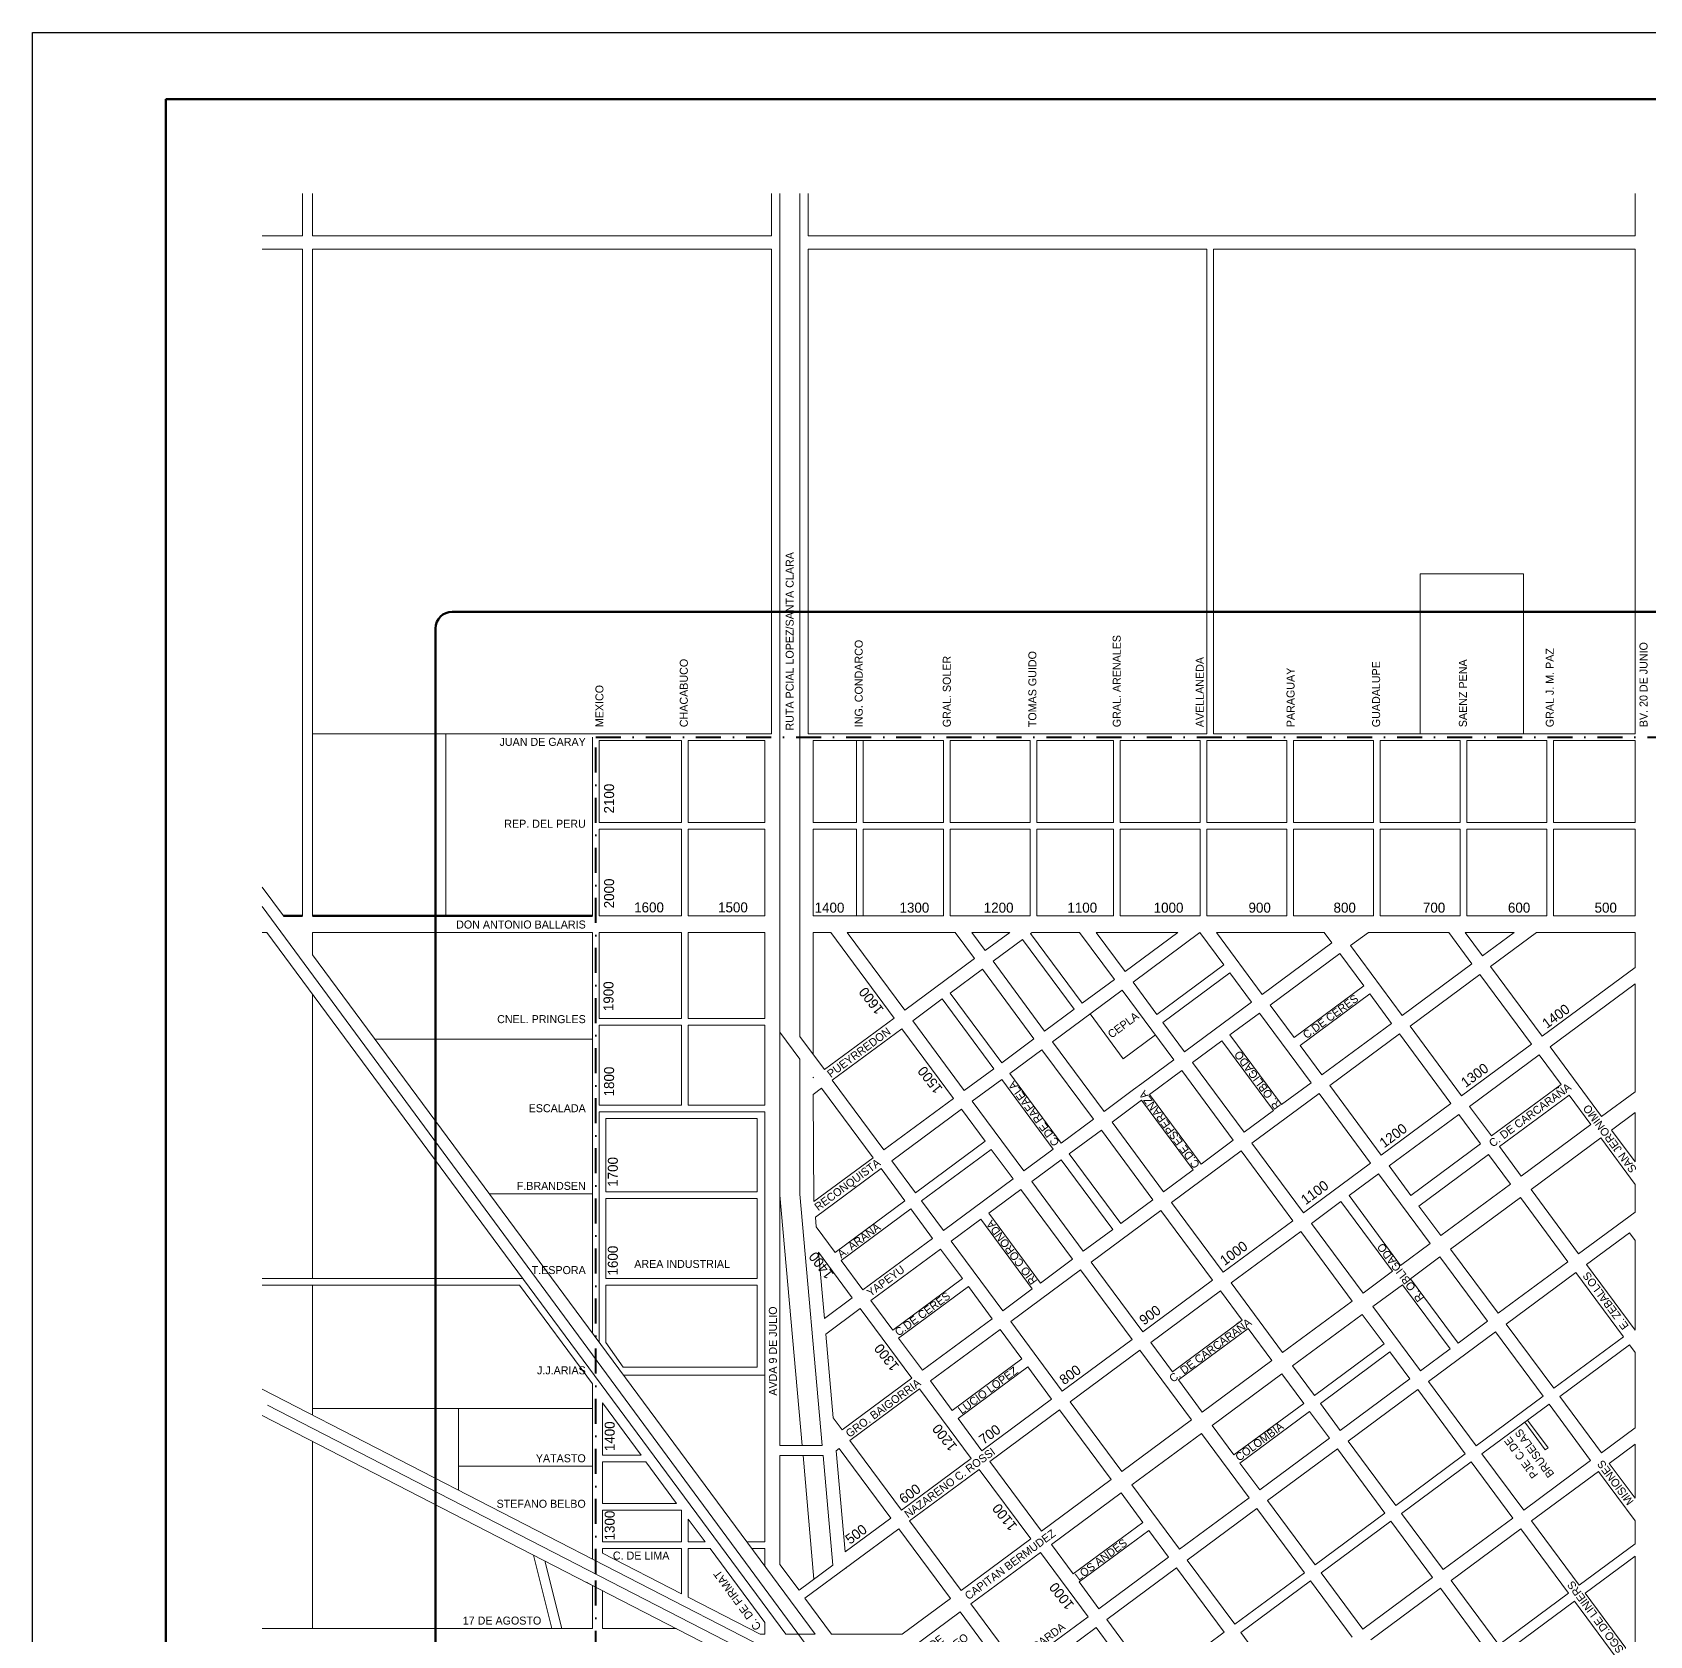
# Model space of a CAD drawing. Extents: x -88 to 6599, y -788 to 3582.
# Drawn here: x -88 to 2337, y 1178 to 3582 of the extents above; entities that cross this region are included whole.
import ezdxf
from ezdxf.enums import TextEntityAlignment as Align

# ---------------------------------------------------------------- set-up
doc = ezdxf.new("R2010")
doc.units = 0
doc.header["$LTSCALE"] = 15
doc.header["$MEASUREMENT"] = 0
doc.linetypes.add('DASHDOT', pattern=[1, 0.5, -0.25, 0, -0.25])
for name, color, linetype, lineweight in [('Calles Altura', 5, 'CONTINUOUS', 5), ('Calles Nombres', 7, 'CONTINUOUS', 5), ('Canal', 151, 'CONTINUOUS', 80), ('Ferrocarril', 2, 'TRACKS', 9), ('Limite PLANTA URBANA', 4, 'DASHDOT', 40), ('MANZANAS para imprimir', 7, 'CONTINUOUS', 20), ('ROTULO', 7, 'CONTINUOUS', 60)]:
    doc.layers.add(name, color=color, linetype=linetype, lineweight=lineweight)
doc.styles.add('ARIAL', font='Abel-Regular.ttf')
doc.styles.add('TEXTO', font='Abel-Regular.ttf')
doc.linetypes.add('TRACKS', pattern='A,0.15,[130,ltypeshp.shx,S=0.25,R=0,X=0,Y=0],0.15', length=0.3)

msp = doc.modelspace()

# ---------------------------------------------------------------- linework, layer by layer
at = {"layer": 'Calles Altura'}
msp.add_line((751.7, 1253.2), (742.8, 1257.8), dxfattribs=at)
at = {"layer": 'Canal'}
for p, q in [((316.8, 2257.3), (288.3, 2257.3)), ((751.7, 2257.3), (331.8, 2257.3))]:
    msp.add_line(p, q, dxfattribs=at)
at = {"layer": 'Ferrocarril'}
for p, q in [((256.4, 2271), (1139.3, 1073.5)), ((1139.3, 1073.5), (264.4, 1523.5))]:
    msp.add_line(p, q, dxfattribs=at)
at = {"layer": 'Limite PLANTA URBANA', "ltscale": 5}
for p, q in [((756.7, 1270.3), (756.7, 2525.1)), ((756.7, 2525.1), (2592.7, 2525.1)), ((756.7, -429.4), (756.7, 1270.3))]:
    msp.add_line(p, q, dxfattribs=at)
at = {"layer": 'MANZANAS para imprimir', "color": 0}
for p, q in [((316.8, 3277.1), (316.8, 3340.3)), ((331.8, 3277.1), (331.8, 3340.3)), ((1020.4, 3340.3), (1020.4, 3277.1)), ((1032.9, 3340.3), (1032.9, 2530.1)), ((1062.9, 3340.3), (1062.9, 2530.1)), ((1075.4, 3340.3), (1075.4, 3277.1)), ((2315.2, 3277.1), (2315.2, 3340.3)), ((316.8, 3277.1), (256.4, 3277.1)), ((1020.4, 3277.1), (331.8, 3277.1)), ((2315.2, 3277.1), (1075.4, 3277.1)), ((316.8, 3257.1), (256.4, 3257.1)), ((316.8, 2257.3), (316.8, 3257.1)), ((1020.4, 3257.1), (331.8, 3257.1)), ((331.8, 2257.3), (331.8, 3257.1)), ((1020.4, 3257.1), (1020.4, 2530.1)), ((1075.4, 3257.1), (1075.4, 2530.1)), ((1672.8, 3257.1), (1075.4, 3257.1)), ((1672.8, 3257.1), (1672.8, 2530.1)), ((1682.8, 3257.1), (1682.8, 2530.1)), ((2315.2, 3257.1), (1682.8, 3257.1)), ((2315.2, 2530.1), (2315.2, 3257.1)), ((1992.8, 2770), (1992.8, 2530.1)), ((1992.8, 2770), (2147.7, 2770)), ((2147.7, 2770), (2147.7, 2530.1)), ((331.8, 2530.1), (1020.4, 2530.1)), ((531.8, 2257.3), (531.8, 2530.1)), ((751.7, 2257.3), (751.7, 2525.1)), ((1032.9, 2520.1), (1032.9, 2530.1)), ((1062.9, 2530.1), (1062.9, 2520.1)), ((1075.4, 2530.1), (1672.8, 2530.1)), ((1682.8, 2530.1), (2315.2, 2530.1)), ((761.7, 2520.1), (885.4, 2520.1)), ((761.7, 2397.2), (761.7, 2520.1)), ((885.4, 2520.1), (885.4, 2397.2)), ((895.4, 2520.1), (895.4, 2397.2)), ((895.4, 2520.1), (1010.4, 2520.1)), ((1010.4, 2520.1), (1010.4, 2397.2)), ((1032.9, 2520.1), (1032.9, 2083)), ((1062.9, 2520.1), (1062.9, 2076.1)), ((1082.9, 2520.1), (1082.9, 2397.2)), ((1082.9, 2520.1), (1277.9, 2520.1)), ((1287.9, 2520.1), (1407.9, 2520.1)), ((1417.9, 2520.1), (1532.8, 2520.1)), ((1542.8, 2520.1), (1662.8, 2520.1)), ((1672.8, 2520.1), (1792.8, 2520.1)), ((1802.8, 2520.1), (1922.8, 2520.1)), ((1932.8, 2520.1), (2052.7, 2520.1)), ((2062.7, 2520.1), (2182.7, 2520.1)), ((2192.7, 2520.1), (2315.2, 2520.1)), ((2315.2, 2397.2), (2315.2, 2520.1)), ((885.4, 2397.2), (761.7, 2397.2)), ((761.7, 2257.3), (761.7, 2387.2)), ((885.4, 2387.2), (761.7, 2387.2)), ((885.4, 2387.2), (885.4, 2257.3)), ((895.4, 2387.2), (895.4, 2257.3)), ((1010.4, 2387.2), (895.4, 2387.2)), ((1010.4, 2387.2), (1010.4, 2257.3)), ((1082.9, 2387.2), (1082.9, 2257.3)), ((2315.2, 2257.3), (2315.2, 2387.2)), ((288.3, 2257.3), (256.4, 2300.4)), ((885.4, 2257.3), (761.7, 2257.3)), ((1010.4, 2257.3), (895.4, 2257.3)), ((1277.9, 2257.3), (1082.9, 2257.3)), ((1407.9, 2257.3), (1287.9, 2257.3)), ((1532.8, 2257.3), (1417.9, 2257.3)), ((1662.8, 2257.3), (1542.8, 2257.3)), ((1792.8, 2257.3), (1672.8, 2257.3)), ((1922.8, 2257.3), (1802.8, 2257.3)), ((2052.7, 2257.3), (1932.8, 2257.3)), ((2182.7, 2257.3), (2062.7, 2257.3)), ((2315.2, 2257.3), (2192.7, 2257.3)), ((263.3, 2232.3), (256.4, 2232.3)), ((1041.9, 1180), (263.3, 2232.3)), ((331.8, 2198.5), (331.8, 2232.3)), ((751.7, 2232.3), (331.8, 2232.3)), ((751.7, 1631), (751.7, 2232.3)), ((885.4, 2232.3), (761.7, 2232.3)), ((761.7, 2103.3), (761.7, 2232.3)), ((1010.4, 2232.3), (895.4, 2232.3)), ((1010.4, 2232.3), (1010.4, 2103.3)), ((1109, 2232.3), (1082.9, 2232.3)), ((1082.9, 2232.3), (1082.9, 2049.1)), ((1204, 2104), (1109, 2232.3)), ((1295.6, 2232.3), (1133.9, 2232.3)), ((1220.1, 2115.9), (1133.9, 2232.3)), ((1324.5, 2193.2), (1295.6, 2232.3)), ((1320.5, 2232.3), (1340.6, 2205.1)), ((1377.4, 2232.3), (1320.5, 2232.3)), ((1340.6, 2205.1), (1377.4, 2232.3)), ((1340.6, 2205.1), (1377.4, 2232.3)), ((1408.8, 2230.6), (1411, 2232.3)), ((1408.8, 2230.6), (1411, 2232.3)), ((1482.2, 2232.3), (1411, 2232.3)), ((1534.3, 2161.8), (1482.2, 2232.3)), ((1629.5, 2232.3), (1507.1, 2232.3)), ((1550.4, 2173.7), (1507.1, 2232.3)), ((1550.4, 2173.7), (1629.5, 2232.3)), ((1562.3, 2157.6), (1662.5, 2232.3)), ((1698.4, 2183.8), (1662.5, 2232.3)), ((1849.1, 2232.3), (1687.4, 2232.3)), ((1756.1, 2139.4), (1687.4, 2232.3)), ((1860.6, 2216.7), (1849.1, 2232.3)), ((1888.6, 2212.5), (1915.3, 2232.3)), ((2035.7, 2232.3), (1915.3, 2232.3)), ((2070.4, 2185.4), (2035.7, 2232.3)), ((2086.5, 2197.2), (2060.5, 2232.3)), ((2133.8, 2232.3), (2060.5, 2232.3)), ((2086.5, 2197.2), (2133.8, 2232.3)), ((2098.4, 2181.2), (2167.4, 2232.3)), ((2315.2, 2232.3), (2167.4, 2232.3)), ((2315.2, 2179.9), (2315.2, 2232.3)), ((1352.5, 2189), (1396.7, 2221.7)), ((1352.5, 2189), (1396.7, 2221.7)), ((1474, 2117.2), (1396.7, 2221.7)), ((1408.8, 2230.6), (1486.1, 2126.1)), ((1756.1, 2139.4), (1860.6, 2216.7)), ((1965.9, 2108), (1888.6, 2212.5)), ((1085.5, 1180), (331.8, 2198.5)), ((1220.1, 2115.9), (1324.5, 2193.2)), ((1352.5, 2189), (1429.8, 2084.5)), ((1598, 2109.4), (1698.4, 2183.8)), ((1768.2, 2123), (1872.5, 2200.6)), ((1908.4, 2152.1), (1872.5, 2200.6)), ((1965.9, 2108), (2070.4, 2185.4)), ((1288.2, 2141.4), (1336.4, 2177.1)), ((1413.8, 2072.6), (1336.4, 2177.1)), ((1486.1, 2126.1), (1534.3, 2161.8)), ((1606.9, 2097.4), (1707.3, 2171.7)), ((1740.1, 2127.5), (1707.3, 2171.7)), ((1977.8, 2092), (2082.3, 2169.3)), ((2159.6, 2064.8), (2082.3, 2169.3)), ((2175.7, 2076.7), (2098.4, 2181.2)), ((2175.7, 2076.7), (2315.2, 2179.9)), ((331.8, 1713.4), (331.8, 2139.7)), ((1365.5, 2036.9), (1288.2, 2141.4)), ((1441.7, 2068.4), (1546.2, 2145.7)), ((1623.5, 2041.3), (1546.2, 2145.7)), ((1598, 2109.4), (1562.3, 2157.6)), ((1803.9, 2074.8), (1908.4, 2152.1)), ((1812.8, 2062.8), (1917.3, 2140.1)), ((1950, 2095.9), (1917.3, 2140.1)), ((2187.6, 2060.6), (2315.2, 2155.1)), ((2315.2, 1993.4), (2315.2, 2155.1)), ((1232, 2099.8), (1276.2, 2132.5)), ((1353.5, 2028), (1276.2, 2132.5)), ((1429.8, 2084.5), (1474, 2117.2)), ((1639.6, 2053.2), (1740.1, 2127.5)), ((1707.7, 2078.7), (1752, 2111.4)), ((1829.3, 2006.9), (1752, 2111.4)), ((1803.9, 2074.8), (1768.2, 2123)), ((761.7, 1973.3), (761.7, 2093.3)), ((1010.4, 2093.3), (1010.4, 1973.3)), ((1099.5, 2026.6), (1204, 2104)), ((1111.4, 2010.6), (1215.9, 2087.9)), ((1293.2, 1983.4), (1215.9, 2087.9)), ((1309.3, 1995.3), (1232, 2099.8)), ((1639.6, 2053.2), (1606.9, 2097.4)), ((1845.5, 2018.6), (1950, 2095.9)), ((2055.1, 1987.5), (1977.8, 2092)), ((751.7, 2072.3), (425.2, 2072.3)), ((1032.9, 2083), (1032.9, 1463.1)), ((1062.9, 2042.5), (1032.9, 2083)), ((1099.5, 2026.6), (1062.9, 2076.1)), ((1365.5, 2036.9), (1413.8, 2072.6)), ((1441.7, 2068.4), (1519, 1963.9)), ((1651.5, 2037.1), (1695.7, 2069.8)), ((1773, 1965.3), (1695.7, 2069.8)), ((1785.1, 1974.2), (1707.7, 2078.7)), ((1845.5, 2018.6), (1812.8, 2062.8)), ((1857.2, 2002.8), (1961.7, 2080.1)), ((2039, 1975.6), (1961.7, 2080.1)), ((2055.1, 1987.5), (2159.6, 2064.8)), ((1062.9, 2042.5), (1062.9, 1839.8)), ((1377.4, 2020.9), (1425.6, 2056.5)), ((1503, 1952.1), (1425.6, 2056.5)), ((1575.3, 2005.6), (1623.5, 2041.3)), ((2067, 1971.4), (2171.5, 2048.7)), ((2204.2, 2004.5), (2171.5, 2048.7)), ((2264.9, 1956.1), (2187.6, 2060.6)), ((1083.4, 2014.8), (1082.9, 2015.4)), ((1082.9, 2015.4), (1082.9, 2014.4)), ((1082.9, 2014.4), (1083.4, 2014.8)), ((1309.3, 1995.3), (1353.5, 2028)), ((1454.7, 1916.4), (1377.4, 2020.9)), ((1587.2, 1989.5), (1635.4, 2025.2)), ((1712.7, 1920.7), (1635.4, 2025.2)), ((1728.8, 1932.6), (1651.5, 2037.1)), ((1082.9, 1989.5), (1095.3, 1998.7)), ((1083.9, 1828.6), (1082.9, 1989.5)), ((1172.6, 1894.2), (1095.3, 1998.7)), ((1188.7, 1906.1), (1111.4, 2010.6)), ((1321.2, 1979.2), (1365.4, 2011.9)), ((1442.7, 1907.4), (1365.4, 2011.9)), ((1519, 1963.9), (1563.2, 1996.7)), ((1563.2, 1996.7), (1575.3, 2005.6)), ((1587.2, 1989.5), (1664.5, 1885)), ((1740.7, 1916.5), (1841.2, 1990.9)), ((1785.1, 1974.2), (1829.3, 2006.9)), ((1918.5, 1886.4), (1841.2, 1990.9)), ((1934.5, 1898.3), (1857.2, 2002.8)), ((2099.7, 1927.2), (2204.2, 2004.5)), ((2264.9, 1956.1), (2315.2, 1993.4)), ((885.4, 1973.3), (761.7, 1973.3)), ((1010.4, 1973.3), (895.4, 1973.3)), ((1188.7, 1906.1), (1293.2, 1983.4)), ((1200.6, 1890), (1305.1, 1967.3)), ((1340.8, 1919.1), (1305.1, 1967.3)), ((1398.5, 1874.7), (1321.2, 1979.2)), ((1530.9, 1947.9), (1575.1, 1980.6)), ((1575.1, 1980.6), (1652.4, 1876.1)), ((1728.8, 1932.6), (1773, 1965.3)), ((1934.5, 1898.3), (2039, 1975.6)), ((2099.7, 1927.2), (2067, 1971.4)), ((2111.6, 1911.1), (2216.1, 1988.4)), ((2216.1, 1988.4), (2248.8, 1944.2)), ((1010.4, 1963.3), (761.7, 1963.3)), ((761.7, 1963.3), (761.7, 1833.3)), ((998.6, 1953.3), (771.7, 1953.3)), ((771.7, 1953.3), (771.7, 1843.3)), ((998.6, 1953.3), (998.6, 1843.3)), ((1010.4, 1963.3), (1010.4, 1833.3)), ((1454.7, 1916.4), (1503, 1952.1)), ((1530.9, 1947.9), (1608.2, 1843.4)), ((1946.4, 1882.2), (2050.9, 1959.5)), ((2083.6, 1915.3), (2050.9, 1959.5)), ((2144.3, 1866.9), (2248.8, 1944.2)), ((2279.7, 1936), (2315.2, 1962.3)), ((2315.2, 1888.1), (2315.2, 1962.3)), ((1236.3, 1841.8), (1340.8, 1919.1)), ((1466.6, 1900.3), (1514.9, 1936)), ((1592.2, 1831.5), (1514.9, 1936)), ((1664.5, 1885), (1712.7, 1920.7)), ((1818, 1812), (1740.7, 1916.5)), ((2159.2, 1846.8), (2263.7, 1924.1)), ((2315.2, 1854.5), (2263.7, 1924.1)), ((2315.2, 1888.1), (2279.7, 1936)), ((1083.9, 1828.6), (1172.6, 1894.2)), ((1245.2, 1829.7), (1349.7, 1907)), ((1382.4, 1862.8), (1349.7, 1907)), ((1398.5, 1874.7), (1442.7, 1907.4)), ((1543.9, 1795.8), (1466.6, 1900.3)), ((1620.1, 1827.3), (1724.6, 1904.6)), ((1801.9, 1800.1), (1724.6, 1904.6)), ((1979.1, 1838), (2083.6, 1915.3)), ((1991.1, 1821.9), (2095.5, 1899.2)), ((2128.2, 1855), (2095.5, 1899.2)), ((2144.3, 1866.9), (2111.6, 1911.1)), ((1086, 1805.2), (1184.5, 1878.1)), ((1220.2, 1829.9), (1184.5, 1878.1)), ((1236.3, 1841.8), (1200.6, 1890)), ((1410.4, 1858.7), (1454.6, 1891.4)), ((1531.9, 1786.9), (1454.6, 1891.4)), ((1608.2, 1843.4), (1652.4, 1876.1)), ((1818, 1812), (1918.5, 1886.4)), ((1886.2, 1837.6), (1930.4, 1870.3)), ((2007.7, 1765.8), (1930.4, 1870.3)), ((1979.1, 1838), (1946.4, 1882.2)), ((998.6, 1843.3), (771.7, 1843.3)), ((1277.9, 1785.5), (1382.4, 1862.8)), ((1346.1, 1811.1), (1394.3, 1846.8)), ((1471.6, 1742.3), (1394.3, 1846.8)), ((1487.7, 1754.2), (1410.4, 1858.7)), ((2023.8, 1777.7), (2128.2, 1855)), ((2230.5, 1750.4), (2159.2, 1846.8)), ((2315.2, 1813), (2315.2, 1854.5)), ((751.7, 1840.2), (596.9, 1840.2)), ((761.7, 1833.3), (761.7, 1703.4)), ((998.6, 1833.3), (771.7, 1833.3)), ((998.6, 1833.3), (771.7, 1833.3)), ((998.6, 1833.3), (771.7, 1833.3)), ((771.7, 1833.3), (771.7, 1713.4)), ((998.6, 1833.3), (998.6, 1713.4)), ((1010.4, 1833.3), (1010.4, 1703.4)), ((1066.1, 1463.1), (1032.9, 1838.1)), ((1096.2, 1463.1), (1062.9, 1839.8)), ((1115.7, 1752.6), (1220.2, 1829.9)), ((1277.9, 1785.5), (1245.2, 1829.7)), ((1543.9, 1795.8), (1592.2, 1831.5)), ((1620.1, 1827.3), (1697.4, 1722.8)), ((1829.9, 1796), (1874.1, 1828.7)), ((1951.4, 1724.2), (1874.1, 1828.7)), ((1963.5, 1733.1), (1886.2, 1837.6)), ((2023.8, 1777.7), (1991.1, 1821.9)), ((2038.6, 1757.6), (2143.1, 1834.9)), ((2214.5, 1738.5), (2143.1, 1834.9)), ((1087.3, 1791), (1086, 1805.2)), ((1124.6, 1740.5), (1229.1, 1817.8)), ((1261.8, 1773.6), (1229.1, 1817.8)), ((1289.8, 1769.5), (1334, 1802.2)), ((1411.3, 1697.7), (1334, 1802.2)), ((1423.4, 1706.6), (1346.1, 1811.1)), ((1499.6, 1738.1), (1604.1, 1815.4)), ((1681.4, 1710.9), (1604.1, 1815.4)), ((1697.4, 1722.8), (1801.9, 1800.1)), ((1907.2, 1691.5), (1829.9, 1796)), ((2230.5, 1750.4), (2315.2, 1813)), ((1115.7, 1752.6), (1087.3, 1791)), ((1157.4, 1696.3), (1261.8, 1773.6)), ((1487.7, 1754.2), (1531.9, 1786.9)), ((1709.3, 1706.8), (1813.8, 1784.1)), ((1891.1, 1679.6), (1813.8, 1784.1)), ((2242.4, 1734.3), (2306.7, 1781.9)), ((2315.2, 1770.5), (2306.7, 1781.9)), ((2315.2, 1636), (2315.2, 1770.5)), ((1099.5, 1653.5), (1090.7, 1752.8)), ((1169.3, 1680.2), (1273.7, 1757.6)), ((1306.4, 1713.4), (1273.7, 1757.6)), ((1367.1, 1665), (1289.8, 1769.5)), ((1963.5, 1733.1), (2007.7, 1765.8)), ((2110, 1661.2), (2038.6, 1757.6)), ((1157.4, 1696.3), (1124.6, 1740.5)), ((1379, 1648.9), (1483.5, 1726.2)), ((1423.4, 1706.6), (1471.6, 1742.3)), ((1560.8, 1621.7), (1483.5, 1726.2)), ((1576.9, 1633.6), (1499.6, 1738.1)), ((1907.2, 1691.5), (1951.4, 1724.2)), ((1978.3, 1713), (2022.6, 1745.7)), ((2093.9, 1649.3), (2022.6, 1745.7)), ((2110, 1661.2), (2214.5, 1738.5)), ((2121.9, 1645.1), (2226.4, 1722.4)), ((2297.7, 1626), (2226.4, 1722.4)), ((2315.2, 1636), (2242.4, 1734.3)), ((647.2, 1713.4), (256.4, 1713.4)), ((642.2, 1703.4), (256.4, 1703.4)), ((331.8, 1508.5), (331.8, 1703.4)), ((751.7, 1555.3), (642.2, 1703.4)), ((761.7, 1617.5), (761.7, 1703.4)), ((885.4, 1713.4), (771.7, 1713.4)), ((885.4, 1703.4), (771.7, 1703.4)), ((771.7, 1617.5), (771.7, 1703.4)), ((885.4, 1713.4), (895.4, 1713.4)), ((885.4, 1703.4), (895.4, 1703.4)), ((998.6, 1713.4), (895.4, 1713.4)), ((998.6, 1703.4), (895.4, 1703.4)), ((998.6, 1703.4), (998.6, 1580.2)), ((1010.4, 1703.4), (1010.4, 1568.4)), ((1202, 1636), (1306.4, 1713.4)), ((1210.9, 1624), (1315.4, 1701.3)), ((1351.1, 1653.1), (1315.4, 1701.3)), ((1411.3, 1697.7), (1367.1, 1665)), ((1576.9, 1633.6), (1681.4, 1710.9)), ((1786.7, 1602.3), (1709.3, 1706.8)), ((1922.1, 1671.4), (1966.3, 1704.1)), ((2037.7, 1607.7), (1966.3, 1704.1)), ((2049.7, 1616.6), (1978.3, 1713)), ((1099.5, 1653.5), (1141.3, 1684.4)), ((1202, 1636), (1169.3, 1680.2)), ((1588.8, 1617.5), (1693.3, 1694.9)), ((1726, 1650.7), (1693.3, 1694.9)), ((1786.7, 1602.3), (1891.1, 1679.6)), ((1101.5, 1630.1), (1153.2, 1668.4)), ((1230.5, 1563.9), (1153.2, 1668.4)), ((1246.6, 1575.8), (1351.1, 1653.1)), ((1621.5, 1573.3), (1726, 1650.7)), ((1801.5, 1582.2), (1906, 1659.5)), ((1938.7, 1615.3), (1906, 1659.5)), ((1993.5, 1574.9), (1922.1, 1671.4)), ((2049.7, 1616.6), (2093.9, 1649.3)), ((1112.6, 1504.6), (1101.5, 1630.1)), ((1258.5, 1559.7), (1362.9, 1637)), ((1395.7, 1592.8), (1362.9, 1637)), ((1456.3, 1544.4), (1379, 1648.9)), ((1630.4, 1561.3), (1734.9, 1638.6)), ((1770.6, 1590.4), (1734.9, 1638.6)), ((2005.3, 1558.9), (2105.8, 1633.2)), ((2177.2, 1536.8), (2105.8, 1633.2)), ((2193.3, 1548.7), (2121.9, 1645.1)), ((2193.3, 1548.7), (2297.7, 1626)), ((1246.6, 1575.8), (1210.9, 1624)), ((1456.3, 1544.4), (1560.8, 1621.7)), ((1468.2, 1528.3), (1572.7, 1605.7)), ((1650, 1501.2), (1572.7, 1605.7)), ((1621.5, 1573.3), (1588.8, 1617.5)), ((1834.2, 1538), (1938.7, 1615.3)), ((1843.2, 1525.9), (1947.6, 1603.2)), ((1977.4, 1563), (1947.6, 1603.2)), ((1993.5, 1574.9), (2037.7, 1607.7)), ((2202.2, 1536.6), (2306.7, 1613.9)), ((2315.2, 1602.4), (2306.7, 1613.9)), ((2315.2, 1489.6), (2315.2, 1602.4)), ((998.6, 1580.2), (798, 1580.2)), ((1291.2, 1515.5), (1395.7, 1592.8)), ((1300.1, 1503.4), (1404.6, 1580.7)), ((1440.3, 1532.5), (1404.6, 1580.7)), ((1666.1, 1513.1), (1770.6, 1590.4)), ((1834.2, 1538), (1801.5, 1582.2)), ((751.7, 1292.5), (751.7, 1555.3)), ((1010.4, 1568.4), (798, 1568.4)), ((1010.4, 1568.4), (1010.4, 1318.4)), ((1126, 1486.6), (1230.5, 1563.9)), ((1291.2, 1515.5), (1258.5, 1559.7)), ((1666.1, 1513.1), (1630.4, 1561.3)), ((1681, 1493), (1785.5, 1570.3)), ((1818.2, 1526.1), (1785.5, 1570.3)), ((1872.9, 1485.7), (1977.4, 1563)), ((2076.7, 1462.4), (2005.3, 1558.9)), ((1010.4, 1159.5), (256.4, 1547.2)), ((1137.9, 1470.5), (1242.4, 1547.8)), ((1319.7, 1443.3), (1242.4, 1547.8)), ((1335.8, 1455.2), (1440.3, 1532.5)), ((1545.5, 1423.9), (1468.2, 1528.3)), ((1884.8, 1469.7), (1989.3, 1547)), ((2060.6, 1450.5), (1989.3, 1547)), ((2076.7, 1462.4), (2177.2, 1536.8)), ((2264.6, 1452.2), (2202.2, 1536.6)), ((1010.4, 1120.1), (256.4, 1507.9)), ((751.7, 1518.3), (331.8, 1518.3)), ((550.8, 1431.8), (550.8, 1518.3)), ((766.7, 1526.7), (766.7, 1448.4)), ((824.6, 1448.4), (766.7, 1526.7)), ((1126, 1486.6), (1112.6, 1504.6)), ((1347.7, 1439.1), (1452.2, 1516.4)), ((1529.5, 1412), (1452.2, 1516.4)), ((1713.7, 1448.8), (1818.2, 1526.1)), ((1722.6, 1436.7), (1827.1, 1514)), ((1856.8, 1473.8), (1827.1, 1514)), ((1872.9, 1485.7), (1843.2, 1525.9)), ((2085.6, 1450.4), (2186.1, 1524.7)), ((2248.5, 1440.3), (2186.1, 1524.7)), ((1335.8, 1455.2), (1300.1, 1503.4)), ((1545.5, 1423.9), (1650, 1501.2)), ((1560.4, 1403.8), (1664.9, 1481.1)), ((1736.3, 1384.6), (1664.9, 1481.1)), ((1713.7, 1448.8), (1681, 1493)), ((2264.6, 1452.2), (2315.2, 1489.6)), ((331.8, 1188.4), (331.8, 1469.1)), ((1096.2, 1463.1), (1032.9, 1463.1)), ((1117, 1455), (1121.8, 1458.6)), ((1117, 1455), (1121.8, 1458.6)), ((1199.1, 1354.1), (1121.8, 1458.6)), ((1215.2, 1366), (1137.9, 1470.5)), ((1752.3, 1396.5), (1856.8, 1473.8)), ((1764.2, 1380.5), (1868.7, 1457.8)), ((1940.1, 1361.3), (1868.7, 1457.8)), ((1956.2, 1373.2), (1884.8, 1469.7)), ((2276.5, 1436.1), (2315.2, 1464.8)), ((2315.2, 1383.8), (2315.2, 1464.8)), ((751.7, 1431.8), (550.8, 1431.8)), ((550.8, 1431.8), (550.8, 1395.8)), ((824.6, 1448.4), (766.7, 1448.4)), ((832, 1438.4), (766.7, 1438.4)), ((766.7, 1438.4), (766.7, 1376.2)), ((878, 1376.2), (832, 1438.4)), ((1097.6, 1448.1), (1032.9, 1448.1)), ((1032.9, 1448.1), (1032.9, 1284.6)), ((1083.9, 1262.6), (1067.5, 1448.1)), ((1112.1, 1283.5), (1097.6, 1448.1)), ((1130.5, 1303.3), (1117, 1455)), ((1215.2, 1366), (1319.7, 1443.3)), ((1425, 1334.6), (1347.7, 1439.1)), ((1752.3, 1396.5), (1722.6, 1436.7)), ((1956.2, 1373.2), (2060.6, 1450.5)), ((1965.1, 1361.2), (2069.6, 1438.5)), ((2132, 1354.1), (2069.6, 1438.5)), ((2148.1, 1366), (2085.6, 1450.4)), ((2148.1, 1366), (2248.5, 1440.3)), ((2315.2, 1383.8), (2276.5, 1436.1)), ((1227.1, 1349.9), (1331.6, 1427.2)), ((1408.9, 1322.8), (1331.6, 1427.2)), ((1425, 1334.6), (1529.5, 1412)), ((2160, 1349.9), (2260.4, 1424.2)), ((2315.2, 1350.2), (2260.4, 1424.2)), ((1439.9, 1314.6), (1544.3, 1391.9)), ((1577, 1347.7), (1544.3, 1391.9)), ((1631.8, 1307.3), (1560.4, 1403.8)), ((1631.8, 1307.3), (1736.3, 1384.6)), ((878, 1376.2), (766.7, 1376.2)), ((885.4, 1366.2), (766.7, 1366.2)), ((766.7, 1366.2), (766.7, 1318.4)), ((885.4, 1366.2), (885.4, 1318.4)), ((1643.7, 1291.2), (1748.2, 1368.6)), ((1819.5, 1272.1), (1748.2, 1368.6)), ((1835.6, 1284), (1764.2, 1380.5)), ((1835.6, 1284), (1940.1, 1361.3)), ((2027.5, 1276.8), (1965.1, 1361.2)), ((920.8, 1318.4), (895.4, 1352.7)), ((895.4, 1352.7), (895.4, 1318.4)), ((1070.4, 1234), (1211, 1338)), ((1130.5, 1303.3), (1199.1, 1354.1)), ((1288.4, 1233.5), (1211, 1338)), ((1304.4, 1245.4), (1227.1, 1349.9)), ((1472.6, 1270.3), (1577, 1347.7)), ((1481.5, 1258.3), (1586, 1335.6)), ((1615.7, 1295.4), (1586, 1335.6)), ((1844.5, 1271.9), (1949, 1349.3)), ((2011.4, 1264.9), (1949, 1349.3)), ((2027.5, 1276.8), (2132, 1354.1)), ((2039.4, 1260.7), (2143.9, 1338)), ((2215.3, 1241.6), (2143.9, 1338)), ((2231.3, 1253.5), (2160, 1349.9)), ((2315.2, 1315.5), (2315.2, 1350.2)), ((885.4, 1318.4), (766.7, 1318.4)), ((920.8, 1318.4), (895.4, 1318.4)), ((1010.4, 1318.4), (983, 1318.4)), ((1304.4, 1245.4), (1408.9, 1322.8)), ((1472.6, 1270.3), (1439.9, 1314.6)), ((2231.3, 1253.5), (2315.2, 1315.5)), ((680.2, 1289.9), (705.6, 1188.4)), ((885.4, 1308.4), (766.7, 1308.4)), ((766.7, 1308.4), (766.7, 1301.7)), ((885.4, 1240.6), (766.7, 1301.7)), ((885.4, 1308.4), (885.4, 1240.6)), ((928.2, 1308.4), (895.4, 1308.4)), ((895.4, 1308.4), (895.4, 1235.5)), ((1010.4, 1197.3), (928.2, 1308.4)), ((1010.4, 1308.4), (990.4, 1308.4)), ((1010.4, 1308.4), (1010.4, 1281.4)), ((1319.3, 1225.3), (1423.8, 1302.7)), ((1495.1, 1206.2), (1423.8, 1302.7)), ((1511.2, 1218.1), (1615.7, 1295.4)), ((1715, 1194.8), (1643.7, 1291.2)), ((2240.3, 1241.4), (2315.2, 1296.9)), ((2315.2, 1166.3), (2315.2, 1296.9)), ((1061.5, 1246), (1032.9, 1284.6)), ((1061.5, 1246), (1112.1, 1283.5)), ((1132.6, 1279), (1132.5, 1279.9)), ((1523.1, 1202), (1627.6, 1279.3)), ((1699, 1182.9), (1627.6, 1279.3)), ((1715, 1194.8), (1819.5, 1272.1)), ((1907, 1187.6), (1844.5, 1271.9)), ((1907, 1187.6), (2011.4, 1264.9)), ((751.7, 1188.4), (751.7, 1253.2)), ((766.7, 1245.5), (766.7, 1188.4)), ((1511.2, 1218.1), (1481.5, 1258.3)), ((1724, 1182.7), (1828.4, 1260.1)), ((1890.9, 1175.7), (1828.4, 1260.1)), ((1918.9, 1171.5), (2023.3, 1248.8)), ((2094.7, 1152.3), (2023.3, 1248.8)), ((2110.8, 1164.2), (2039.4, 1260.7)), ((2110.8, 1164.2), (2215.3, 1241.6)), ((2302.7, 1157), (2240.3, 1241.4)), ((1003.4, 1180), (895.4, 1235.5)), ((1110.3, 1180), (1070.4, 1234)), ((1216, 1180), (1288.4, 1233.5)), ((1231, 1160), (1303.2, 1213.5)), ((1374.6, 1117), (1303.2, 1213.5)), ((1390.7, 1128.9), (1319.3, 1225.3)), ((2119.7, 1152.2), (2224.2, 1229.5)), ((2286.6, 1145.1), (2224.2, 1229.5)), ((751.7, 1188.4), (256.4, 1188.4)), ((877.6, 1188.4), (766.7, 1188.4)), ((1010.4, 1197.3), (1010.4, 1180)), ((1390.7, 1128.9), (1495.1, 1206.2)), ((1402.6, 1112.8), (1507, 1190.1)), ((1578.4, 1093.7), (1507, 1190.1)), ((1594.5, 1105.6), (1523.1, 1202)), ((1003.4, 1180), (1010.4, 1180)), ((1041.9, 1180), (1085.5, 1180)), ((1110.3, 1180), (1216, 1180)), ((1594.5, 1105.6), (1699, 1182.9)), ((1786.4, 1098.3), (1724, 1182.7))]:
    msp.add_line(p, q, dxfattribs=at)
at = {"layer": 'MANZANAS para imprimir', "color": 0, "ltscale": 2}
for p, q in [((1147.9, 2520.1), (1147.9, 2397.2)), ((1157.9, 2520.1), (1157.9, 2397.2)), ((1277.9, 2520.1), (1277.9, 2397.2)), ((1287.9, 2520.1), (1287.9, 2397.2)), ((1407.9, 2520.1), (1407.9, 2397.2)), ((1417.9, 2520.1), (1417.9, 2397.2)), ((1532.8, 2520.1), (1532.8, 2397.2)), ((1542.8, 2520.1), (1542.8, 2397.2)), ((1662.8, 2520.1), (1662.8, 2397.2)), ((1672.8, 2520.1), (1672.8, 2397.2)), ((1792.8, 2520.1), (1792.8, 2397.2)), ((1802.8, 2520.1), (1802.8, 2397.2)), ((1922.8, 2520.1), (1922.8, 2397.2)), ((1932.8, 2520.1), (1932.8, 2397.2)), ((2052.7, 2520.1), (2052.7, 2397.2)), ((2062.7, 2520.1), (2062.7, 2397.2)), ((2182.7, 2520.1), (2182.7, 2397.2)), ((2192.7, 2520.1), (2192.7, 2397.2)), ((1010.4, 2397.2), (895.4, 2397.2)), ((1147.9, 2397.2), (1082.9, 2397.2)), ((1147.9, 2387.2), (1082.9, 2387.2)), ((1147.9, 2387.2), (1147.9, 2257.3)), ((1277.9, 2397.2), (1157.9, 2397.2)), ((1157.9, 2387.2), (1157.9, 2257.3)), ((1277.9, 2387.2), (1157.9, 2387.2)), ((1277.9, 2387.2), (1277.9, 2257.3)), ((1407.9, 2397.2), (1287.9, 2397.2)), ((1407.9, 2387.2), (1287.9, 2387.2)), ((1287.9, 2387.2), (1287.9, 2257.3)), ((1407.9, 2387.2), (1407.9, 2257.3)), ((1532.8, 2397.2), (1417.9, 2397.2)), ((1532.8, 2387.2), (1417.9, 2387.2)), ((1417.9, 2387.2), (1417.9, 2257.3)), ((1532.8, 2387.2), (1532.8, 2257.3)), ((1662.8, 2397.2), (1542.8, 2397.2)), ((1662.8, 2387.2), (1542.8, 2387.2)), ((1542.8, 2387.2), (1542.8, 2257.3)), ((1662.8, 2387.2), (1662.8, 2257.3)), ((1792.8, 2397.2), (1672.8, 2397.2)), ((1672.8, 2387.2), (1672.8, 2257.3)), ((1792.8, 2387.2), (1672.8, 2387.2)), ((1792.8, 2387.2), (1792.8, 2257.3)), ((1922.8, 2397.2), (1802.8, 2397.2)), ((1922.8, 2387.2), (1802.8, 2387.2)), ((1802.8, 2387.2), (1802.8, 2257.3)), ((1922.8, 2387.2), (1922.8, 2257.3)), ((2052.7, 2397.2), (1932.8, 2397.2)), ((2052.7, 2387.2), (1932.8, 2387.2)), ((1932.8, 2387.2), (1932.8, 2257.3)), ((2052.7, 2387.2), (2052.7, 2257.3)), ((2182.7, 2397.2), (2062.7, 2397.2)), ((2182.7, 2387.2), (2062.7, 2387.2)), ((2062.7, 2387.2), (2062.7, 2257.3)), ((2182.7, 2387.2), (2182.7, 2257.3)), ((2315.2, 2397.2), (2192.7, 2397.2)), ((2315.2, 2387.2), (2192.7, 2387.2)), ((2192.7, 2387.2), (2192.7, 2257.3)), ((885.4, 2232.3), (885.4, 2103.3)), ((895.4, 2232.3), (895.4, 2103.3)), ((885.4, 2103.3), (761.7, 2103.3)), ((885.4, 2093.3), (761.7, 2093.3)), ((885.4, 2093.3), (885.4, 1973.3)), ((1010.4, 2103.3), (895.4, 2103.3)), ((1010.4, 2093.3), (895.4, 2093.3)), ((895.4, 2093.3), (895.4, 1973.3)), ((1090.7, 1752.8), (1141.3, 1684.4)), ((663.2, 1298.7), (690.7, 1188.4))]:
    msp.add_line(p, q, dxfattribs=at)
at = {"layer": 'MANZANAS para imprimir', "ltscale": 2}
for p, q in [((316.8, 2257.3), (288.3, 2257.3)), ((751.7, 2257.3), (331.8, 2257.3)), ((771.7, 1617.5), (798, 1580.2))]:
    msp.add_line(p, q, dxfattribs=at)
at = {"layer": 'MANZANAS para imprimir'}
for p, q in [((1498, 2110.1), (1547.6, 2043)), ((1547.6, 2043), (1595.8, 2078.7)), ((2180.5, 1456.6), (2150, 1498)), ((2184.6, 1459.6), (2154, 1500.9)), ((2180.5, 1456.6), (2184.6, 1459.6))]:
    msp.add_line(p, q, dxfattribs=at)
at = {"layer": 'ROTULO', "color": 0, "lineweight": -2}
for p, q in [((-88.1, 3582), (5094.2, 3582)), ((-88.1, -788.5), (-88.1, 3582))]:
    msp.add_line(p, q, dxfattribs=at)
at = {"layer": 'ROTULO', "ltscale": 2}
for p, q in [((4297, 2713.2), (541.4, 2713.2)), ((516.4, 2688.2), (516.4, -589.6))]:
    msp.add_line(p, q, dxfattribs=at)
at = {"layer": 'ROTULO', "color": 0}
msp.add_lwpolyline([(111.9, 3482), (4994.2, 3482), (4994.2, -688.5), (111.9, -688.5)], close=True, dxfattribs=at)
at = {"layer": 'ROTULO', "ltscale": 2}
msp.add_arc((541.4, 2688.2), 25, 90, 180, dxfattribs=at)

# ---------------------------------------------------------------- texts
at = {"layer": 'Calles Altura', "char_height": 15, "width": 50.336, "attachment_point": 1, "style": 'TEXTO'}
for s, insert, rotation in [('2100', (769.2, 2410.7), 90), ('2000', (769.2, 2268.5), 90), ('1900', (768.3, 2114.3), 90), ('1600', (1177.6, 2107.5), 128.2164), ('1400', (2174, 2099.6), 36.3952), ('1800', (769.2, 1986.4), 90), ('1500', (1265.8, 1988.9), 128.2164), ('1300', (2052.2, 2011), 36.3952), ('1200', (1930, 1920.6), 36.3952), ('1700', (774.8, 1850.9), 90), ('1100', (1812.3, 1835.2), 36.3952), ('1600', (774.8, 1717.9), 90), ('1400', (1102.5, 1710.7), 128.2164), ('1000', (1690.9, 1744.2), 36.3952), ('900', (1569.8, 1654.7), 36.3952), ('1300', (1200.6, 1572.9), 128.2164), ('800', (1450, 1565.2), 36.3952), ('1400', (770.1, 1454.5), 90), ('1200', (1287.7, 1452.5), 128.2164), ('700', (1329.5, 1475.8), 36.3952), ('600', (1209.7, 1386.8), 36.3952), ('1300', (770.1, 1320.6), 90), ('1100', (1377.7, 1333.1), 128.2164), ('500', (1129.1, 1326.1), 36.3952), ('1000', (1463, 1214.9), 128.2164)]:
    msp.add_mtext(s, dxfattribs=dict(at, insert=insert, rotation=rotation))
at = {"layer": 'Calles Altura', "char_height": 15, "attachment_point": 1, "style": 'TEXTO'}
for s, insert, width in [('1600', (814.3, 2277.4), 50.336), ('1500', (940.1, 2277.4), 50.336), ('1400', (1084.9, 2277), 63.445), ('1300', (1212.2, 2277), 65.702), ('1200', (1338.5, 2277), 67.945), ('1100', (1463.9, 2277), 66.153), ('1000', (1593.3, 2277), 59.371), ('900', (1735.5, 2277), 67.464), ('800', (1863, 2277), 70.576), ('700', (1997, 2277), 67.342), ('600', (2124.5, 2277), 71.205), ('500', (2254.4, 2277), 73.253)]:
    msp.add_mtext(s, dxfattribs=dict(at, insert=insert, width=width))
at = {"layer": 'Calles Nombres', "style": 'TEXTO'}
for s, height, rotation, p in [('RUTA PCIAL LOPEZ/SANTA CLARA', 11.998, 90, (1053.5, 2535.1)), ('ING. CONDARCO', 11.998, 90, (1157, 2540.1)), ('GRAL. ARENALES', 11.998, 90, (1543.9, 2540.1)), ('GRAL. SOLER', 11.998, 90, (1289.1, 2540.1)), ('TOMAS GUIDO', 11.998, 90, (1417.4, 2540.1)), ('AVELLANEDA', 12, 90, (1668.5, 2540.1)), ('GRAL J. M. PAZ', 11.998, 90, (2193.2, 2540.1)), ('BV. 20 DE JUNIO', 11.998, 90, (2333.8, 2540.1)), ('CHACABUCO', 12, 90, (894.7, 2540.1)), ('PARAGUAY', 12, 90, (1804.5, 2540.1)), ('GUADALUPE', 12, 90, (1932.8, 2540.1)), ('SAENZ PENA', 12, 90, (2062.9, 2540.1)), ('MEXICO', 12, 90, (768.2, 2540.1)), ('C.DE CERES', 12, 36.5, (1822.6, 2072.1)), ('PUEYRREDON', 12, 36.5, (1109.2, 2013.8)), ('R. OBLIGADO', 11.998, 126.5, (1784.8, 1972.4)), ('C.DE RAFAELA', 11.998, 126.5, (1452.8, 1917.4)), ('C.DE ESPERANZA', 11.998, 126.5, (1663.3, 1884.1)), ('SAN JERONIMO', 11.998, 126.5, (2318.4, 1877.4)), ('RECONQUISTA', 11.998, 36.5, (1090.3, 1814.2)), ('A. ARANA', 12, 36.5, (1124.7, 1743.2)), ('RIO CORONDA', 11.998, 126.5, (1419.3, 1709.7)), ('R. OBLIGADO', 11.998, 126.5, (1999.1, 1683.8)), ('YAPEYU', 12, 36.5, (1168.8, 1685.6)), ('E. ZEBALLOS', 11.998, 126.5, (2306.3, 1642.2)), ('C.DE CERES', 12, 36.5, (1210.7, 1626.2)), ('AVDA 9 DE JULIO', 11.998, 90, (1028.3, 1537.7)), ('LUCIO LOPEZ', 11.998, 36.5, (1305.6, 1509.3)), ('GRO. BAIGORRIA', 11.998, 36.5, (1137.1, 1474.2)), ('COLOMBIA', 12, 36.5, (1721.4, 1438.6)), ('NAZARENO C. ROSSI', 11.998, 36.5, (1225.1, 1353.5)), ('MISIONES', 12, 126.5, (2313.7, 1379.2)), ('CAPITAN BERMUDEZ', 11.998, 36.5, (1315.6, 1230.9)), ('LOS ANDES', 12, 36.5, (1480.9, 1259.7)), ('C. DE FIRMAT', 11.998, 126.5, (1005.6, 1191.3)), ('SGO.DE LINIERS', 11.998, 126.5, (2299, 1157.1)), ('DR.BRARDA', 12, 36.5, (1386, 1132.2))]:
    msp.add_text(s, height=height, rotation=rotation, dxfattribs=at).set_placement(p)
for s, height, p in [('JUAN DE GARAY', 11.998, (741.7, 2512.1)), ('REP. DEL PERU', 11.998, (741.7, 2389.3)), ('DON ANTONIO BALLARIS', 11.998, (741.7, 2238.2)), ('CNEL. PRINGLES', 11.998, (741.7, 2096.3)), ('ESCALADA', 12, (741.7, 1962.7)), ('F.BRANDSEN', 12, (741.7, 1846.3)), ('T.ESPORA', 12, (741.7, 1720)), ('J.J.ARIAS', 12, (741.7, 1569.7)), ('YATASTO', 12, (741.7, 1437.8)), ('STEFANO BELBO', 11.998, (741.7, 1369.6)), ('C. DE LIMA', 12, (867.1, 1291.9)), ('17 DE AGOSTO', 11.998, (675, 1194.4))]:
    msp.add_text(s, height=height, dxfattribs=at).set_placement(p, align=Align.RIGHT)
at = {"layer": 'Calles Nombres'}
for s, height, style, p in [('CEPLA', 12, 'ARIAL', (1551.2, 2088.6)), ('C. DE CARCARAÑA', 11.998, 'TEXTO', (2161.1, 1953.6)), ('C. DE CARCARAÑA', 11.998, 'TEXTO', (1681.7, 1600.9))]:
    msp.add_text(s, height=height, rotation=36.5, dxfattribs=dict(at, style=style)).set_placement(p, align=Align.CENTER)
at = {"layer": 'Calles Nombres', "style": 'TEXTO'}
msp.add_text('AREA INDUSTRIAL', height=11.998, dxfattribs=at).set_placement((814.4, 1729.2))
at = {"layer": 'Calles Nombres', "char_height": 12, "style": 'TEXTO'}
for s, insert, width, attachment_point, rotation in [('PJE C.DE\\PBRUSELAS', (2118, 1470.1), 91.872, 3, 126.5), ('PJE C. DE \\PMONTEVIDEO', (1211, 1134.2), 135.776, 1, 36.5)]:
    msp.add_mtext(s, dxfattribs=dict(at, insert=insert, width=width, attachment_point=attachment_point, rotation=rotation))

doc.saveas('drawing.dxf')
